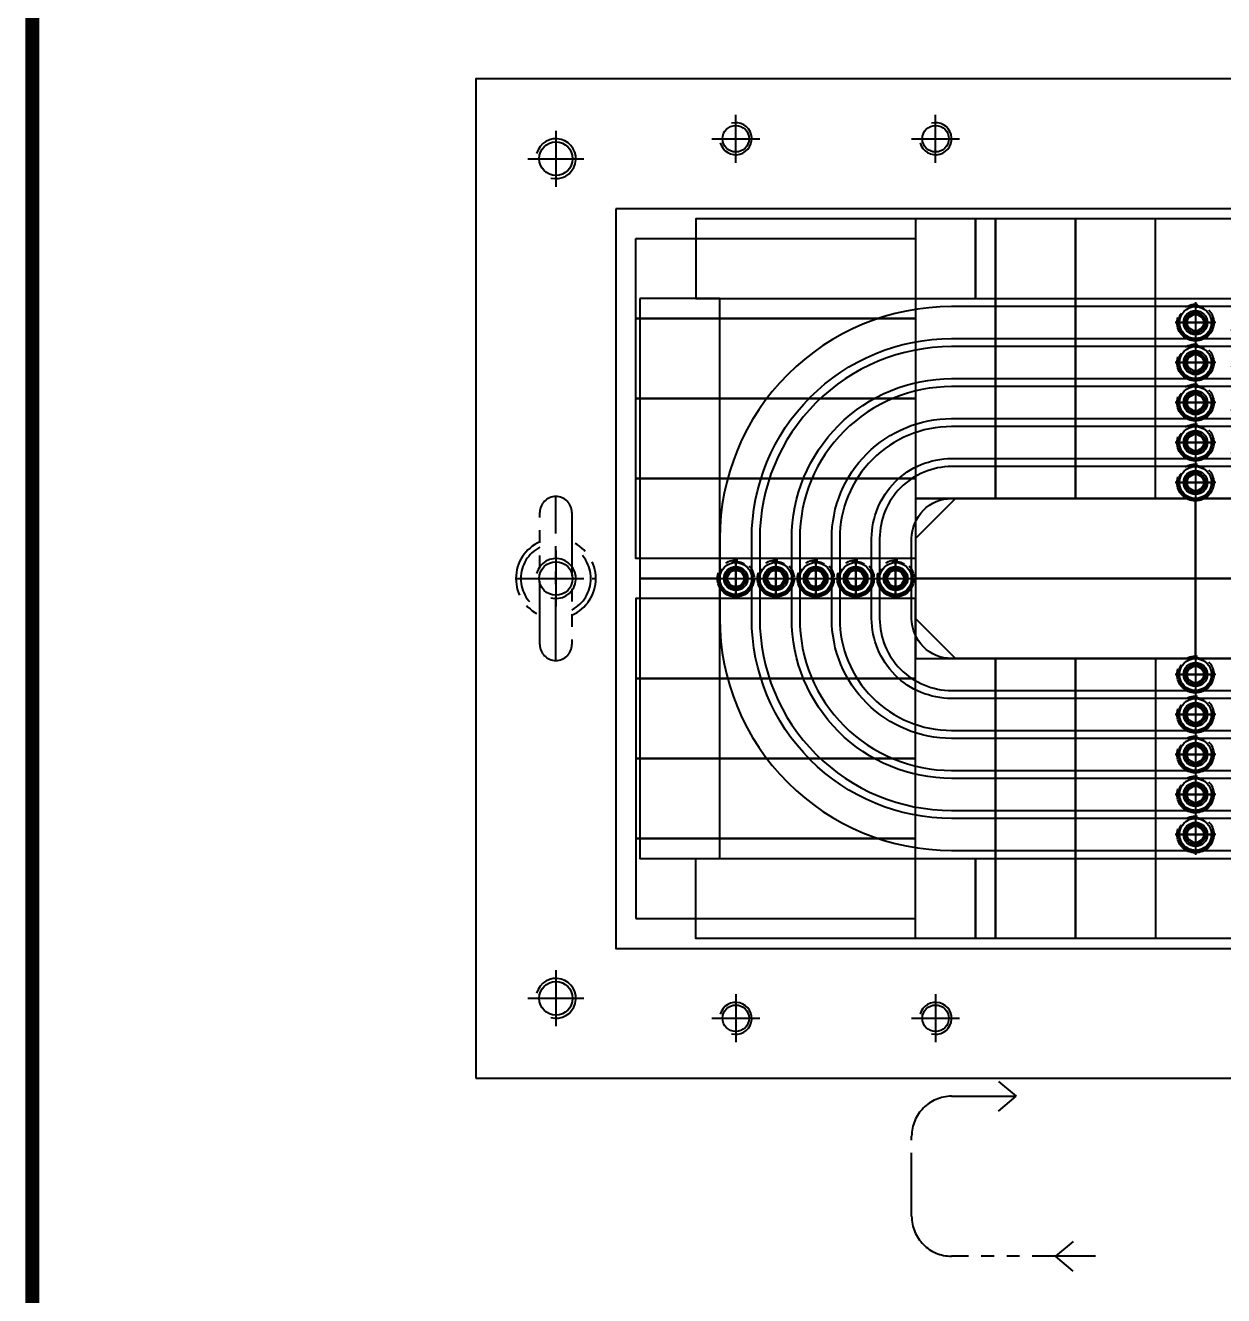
# Model space of a CAD drawing. Header units: millimetres. Extents: x 2584 to 14522, y 0 to 1456.
# Drawn here: x 4808.7 to 5108.4, y 640 to 957.7 of the extents above; entities that cross this region are included whole.
import ezdxf
from ezdxf.enums import TextEntityAlignment as Align

# ---------------------------------------------------------------- set-up
doc = ezdxf.new("R2010")
doc.units = ezdxf.units.MM
for name, pattern in [('CENTER', [50.8, 31.75, -6.35, 6.35, -6.35]), ('CENTER1', [10, 7, -1, 1, -1]), ('PHANTOM2', [31.75, 15.875, -3.175, 3.175, -3.175, 3.175, -3.175])]:
    doc.linetypes.add(name, pattern=pattern)
for name, color, linetype in [('CENTER', 1, 'CENTER'), ('FORMAT-1', 7, 'Continuous'), ('THIN', 3, 'Continuous')]:
    doc.layers.add(name, color=color, linetype=linetype)
doc.styles.add('HAN', font='')
doc.styles.add('ROMANS', font='romans.shx', dxfattribs={"width": 0.9, "bigfont": 'whgtxt.shx'})
doc.styles.get('HAN').set_extended_font_data('GulimChe')

# ---------------------------------------------------------------- blocks, each defined once
blk = doc.blocks.new('A$C5E7936DF')
at = {"color": 252}
for points in [[(-70, 0), (0, 0), (0, 20), (-60, 20), (-70, 10)], [(0, 0), (70, 0), (70, 10), (60, 20), (0, 20)], [(-60, -20), (0, -20), (0, 0), (-70, 0), (-70, -10)], [(0, -20), (60, -20), (70, -10), (70, 0), (0, 0)]]:
    blk.add_lwpolyline(points, close=True, dxfattribs=at)
blk = doc.blocks.new('A$C206D4F3C')
at = {"color": 252}
for points in [[(-455, 90), (-525, 90), (-525, 70), (-455, 70)], [(-470, 90), (-470, 20), (-450, 20), (-450, 90)], [(-385, 90), (-455, 90), (-455, 70), (-385, 70)], [(-450, 90), (-450, 20), (-430, 20), (-430, 90)], [(-430, 90), (-430, 20), (-410, 20), (-410, 90)], [(-540, 85), (-470, 85), (-470, 65), (-540, 65)], [(-539, 70), (-539, 0), (-519, 0), (-519, 70)], [(-540, 65), (-470, 65), (-470, 45), (-540, 45)], [(-540, 45), (-470, 45), (-470, 25), (-540, 25)], [(-540, 25), (-470, 25), (-470, 5), (-540, 5)], [(-470, 0), (-400, 0), (-400, 20), (-470, 20)], [(-400, 0), (-330, 0), (-330, 20), (-400, 20)], [(-539, 0), (-539, -70), (-519, -70), (-519, 0)], [(-470, -20), (-400, -20), (-400, 0), (-470, 0)], [(-400, -20), (-330, -20), (-330, 0), (-400, 0)], [(-540, -25), (-470, -25), (-470, -5), (-540, -5)], [(-470, -90), (-470, -20), (-450, -20), (-450, -90)], [(-450, -90), (-450, -20), (-430, -20), (-430, -90)], [(-430, -90), (-430, -20), (-410, -20), (-410, -90)], [(-540, -45), (-470, -45), (-470, -25), (-540, -25)], [(-540, -65), (-470, -65), (-470, -45), (-540, -45)], [(-540, -85), (-470, -85), (-470, -65), (-540, -65)], [(-455, -90), (-525, -90), (-525, -70), (-455, -70)], [(-385, -90), (-455, -90), (-455, -70), (-385, -70)]]:
    blk.add_lwpolyline(points, close=True, dxfattribs=at)
blk.add_blockref('A$C5E7936DF', (-400, 0))
blk = doc.blocks.new('A$C35D2285B')
at = {"color": 1, "linetype": 'CENTER1'}
for p, q in [((115, 68), (115, 60)), ((111, 64), (119, 64)), ((115, 58), (115, 50)), ((111, 54), (119, 54)), ((115, 48), (115, 40)), ((111, 44), (119, 44)), ((115, 38), (115, 30)), ((111, 34), (119, 34)), ((115, 28), (115, 20)), ((111, 24), (119, 24)), ((0, 4), (0, -4)), ((10, 4), (10, -4)), ((20, 4), (20, -4)), ((30, 4), (30, -4)), ((40, 4), (40, -4)), ((190, 4), (190, -4)), ((200, 4), (200, -4)), ((210, 4), (210, -4)), ((220, 4), (220, -4)), ((230, 4), (230, -4)), ((-4, 0), (4, 0)), ((6, 0), (14, 0)), ((16, 0), (24, 0)), ((26, 0), (34, 0)), ((36, 0), (44, 0)), ((186, 0), (194, 0)), ((196, 0), (204, 0)), ((206, 0), (214, 0)), ((216, 0), (224, 0)), ((226, 0), (234, 0)), ((115, -20), (115, -28)), ((111, -24), (119, -24)), ((115, -30), (115, -38)), ((111, -34), (119, -34)), ((115, -40), (115, -48)), ((111, -44), (119, -44)), ((115, -50), (115, -58)), ((111, -54), (119, -54)), ((115, -60), (115, -68)), ((111, -64), (119, -64))]:
    blk.add_line(p, q, dxfattribs=at)
at = {"color": 1}
blk.add_lwpolyline([(176, -48, 0.414214), (204, -20), (204, 10, 0.414214), (176, 38), (54, 38, 0.414214), (26, 10), (26, -10, 0.414214), (54, -38), (176, -38, 0.414214), (194, -20), (194, 10, 0.414214), (176, 28), (54, 28, 0.414214), (36, 10), (36, -10, 0.414214), (54, -28), (178, -28), (178, -20), (54, -20, -0.414214), (44, -10), (44, 10, -0.414214), (54, 20), (176, 20, -0.414214), (186, 10), (186, -20, -0.414214), (176, -30), (54, -30, -0.414214), (34, -10), (34, 10, -0.414214), (54, 30), (176, 30, -0.414214), (196, 10), (196, -20, -0.414214), (176, -40), (54, -40, -0.414214), (24, -10), (24, 10, -0.414214), (54, 40), (176, 40, -0.414214), (206, 10), (206, -20, -0.414214), (176, -50), (54, -50, -0.414214), (14, -10), (14, 10, -0.414214), (54, 50), (176, 50, -0.414214), (216, 10), (216, -20, -0.414214), (176, -60), (54, -60, -0.414214), (4, -10), (4, 10, -0.414214), (54, 60), (176, 60, -0.414214), (226, 10), (226, -20, -0.414214), (176, -70), (168, -70), (168, -78), (176, -78, 0.414214), (234, -20), (234, 10, 0.414214), (176, 68), (54, 68, 0.414214), (-4, 10), (-4, -10, 0.414214), (54, -68), (176, -68, 0.414214), (224, -20), (224, 10, 0.414214), (176, 58), (54, 58, 0.414214), (6, 10), (6, -10, 0.414214), (54, -58), (176, -58, 0.414214), (214, -20), (214, 10, 0.414214), (176, 48), (54, 48, 0.414214), (16, 10), (16, -10, 0.414214), (54, -48)], format="xyb", close=True, dxfattribs=at)
for centre, radius in [((115, 64), 4), ((115, 64), 3), ((115, 54), 4), ((115, 54), 3), ((115, 44), 4), ((115, 44), 3), ((115, 34), 4), ((115, 34), 3), ((115, 24), 4), ((115, 24), 3), ((0, 0), 4), ((10, 0), 4), ((20, 0), 4), ((30, 0), 4), ((40, 0), 4), ((190, 0), 4), ((200, 0), 4), ((210, 0), 4), ((220, 0), 4), ((230, 0), 4), ((0, 0), 3), ((10, 0), 3), ((20, 0), 3), ((30, 0), 3), ((40, 0), 3), ((190, 0), 3), ((200, 0), 3), ((210, 0), 3), ((220, 0), 3), ((230, 0), 3), ((115, -24), 4), ((115, -24), 3), ((173, -24), 2.75), ((115, -34), 4), ((115, -34), 3), ((115, -44), 4), ((115, -44), 3), ((115, -54), 4), ((115, -54), 3), ((115, -64), 4), ((115, -64), 3), ((173, -74), 2.75)]:
    blk.add_circle(centre, radius, dxfattribs=at)
for centre in [(115, 64), (115, 54), (115, 44), (115, 34), (115, 24), (0, 0), (10, 0), (20, 0), (30, 0), (40, 0), (190, 0), (200, 0), (210, 0), (220, 0), (230, 0), (115, -24), (115, -34), (115, -44), (115, -54), (115, -64)]:
    blk.add_circle(centre, 2.07)
at = {"layer": 'THIN'}
for centre in [(115, 64), (115, 54), (115, 44), (115, 34), (115, 24), (0, 0), (10, 0), (20, 0), (30, 0), (40, 0), (190, 0), (200, 0), (210, 0), (220, 0), (230, 0), (115, -24), (115, -34), (115, -44), (115, -54), (115, -64)]:
    blk.add_arc(centre, 2.5, 255, 165, dxfattribs=at)
at = {"color": 2, "char_height": 5, "attachment_point": 5, "style": 'ROMANS'}
for s, insert in [('\\A1;5', (125.39, 63.86)), ('\\A1;4', (125.39, 53.86)), ('\\A1;3', (125.39, 43.86)), ('\\A1;2', (125.39, 33.86)), ('\\A1;1', (125.47, 23.72))]:
    blk.add_mtext(s, dxfattribs=dict(at, insert=insert))
blk = doc.blocks.new('A$C5CD72B92')
at = {"color": 6, "linetype": 'PHANTOM2'}
for p, q in [((0, 5.1), (0, -5.1)), ((0, 4.25), (0, -4.25)), ((-5.1, 0), (5.1, 0)), ((-4.25, 0), (4.25, 0))]:
    blk.add_line(p, q, dxfattribs=at)
blk.add_lwpolyline([(1.15, -2), (-1.15, -2), (-2.31, 0), (-1.15, 2), (1.15, 2), (2.31, 0), (1.15, -2)], dxfattribs=at)
for radius in [4.6, 4.25, 4, 2.55]:
    blk.add_circle((0, 0), radius, dxfattribs=at)
blk = doc.blocks.new('A$C2BE67DD4')
at = {"color": 1, "linetype": 'CENTER1'}
for p, q in [((-420, 194), (-420, 184)), ((-425, 189), (-415, 189)), ((-420, 184), (-420, 174)), ((-425, 179), (-415, 179)), ((-420, 174), (-420, 164)), ((-425, 169), (-415, 169)), ((-420, 164), (-420, 154)), ((-425, 159), (-415, 159)), ((-420, 154), (-420, 144)), ((-425, 149), (-415, 149)), ((-535, 120), (-535, 130)), ((-525, 120), (-525, 130)), ((-515, 120), (-515, 130)), ((-505, 120), (-505, 130)), ((-495, 120), (-495, 130)), ((-540, 125), (-530, 125)), ((-530, 125), (-520, 125)), ((-520, 125), (-510, 125)), ((-510, 125), (-500, 125)), ((-500, 125), (-490, 125)), ((-420, 106), (-420, 96)), ((-425, 101), (-415, 101)), ((-420, 96), (-420, 86)), ((-425, 91), (-415, 91)), ((-420, 86), (-420, 76)), ((-425, 81), (-415, 81)), ((-420, 76), (-420, 66)), ((-425, 71), (-415, 71)), ((-420, 66), (-420, 56)), ((-425, 61), (-415, 61))]:
    blk.add_line(p, q, dxfattribs=at)
at = {"color": 2}
blk.add_lwpolyline([(-600, 0), (0, 0), (0, 250), (-600, 250)], close=True, dxfattribs=at)
for centre, radius in [((-535, 235), 3.32), ((-485, 235), 3.32), ((-580, 230), 4.19), ((-580, 125), 4.19), ((-580, 20), 4.19), ((-535, 15), 3.32), ((-485, 15), 3.32)]:
    blk.add_circle(centre, radius)
for centre in [(-420, 189), (-420, 179), (-420, 169), (-420, 159), (-420, 149), (-535, 125), (-525, 125), (-515, 125), (-505, 125), (-495, 125), (-420, 101), (-420, 91), (-420, 81), (-420, 71), (-420, 61)]:
    blk.add_circle(centre, 3, dxfattribs=at)
at = {"layer": 'CENTER'}
for p, q in [((-535, 229), (-535, 241)), ((-485, 229), (-485, 241)), ((-580, 237), (-580, 223)), ((-541, 235), (-529, 235)), ((-491, 235), (-479, 235)), ((-587, 230), (-573, 230)), ((-580, 132), (-580, 118)), ((-587, 125), (-573, 125)), ((-580, 27), (-580, 13)), ((-587, 20), (-573, 20)), ((-535, 21), (-535, 9)), ((-485, 21), (-485, 9)), ((-541, 15), (-529, 15)), ((-491, 15), (-479, 15))]:
    blk.add_line(p, q, dxfattribs=at)
at = {"layer": 'THIN'}
for centre, radius, start, end in [((-535, 235), 4, 195, 105), ((-485, 235), 4, 195, 105), ((-580, 230), 5, 255, 165), ((-580, 125), 5, 255, 165), ((-580, 20), 5, 255, 165), ((-535, 15), 4, 255, 165), ((-485, 15), 4, 255, 165)]:
    blk.add_arc(centre, radius, start, end, dxfattribs=at)
blk = doc.blocks.new('format-3')
at = {"layer": 'FORMAT-1', "const_width": 0.7}
blk.add_lwpolyline([(13, 5), (13, 286.3), (414.5, 286.3), (414.5, 5)], close=True, dxfattribs=at)
at = {"style": 'HAN'}
for tag, height, p in [('MODEL-NAME', 3, (386.095, 31.525)), ('SCALE', 2.7, (320.808, 26.294)), ('PART-NAME', 3, (386.095, 26.294)), ('PART-NO', 3, (386.095, 21.014)), ('CH-BY', 3, (277.209, 19.442)), ('DRA-BY', 3, (260.72, 19.442)), ('APP-BY', 3, (293.697, 19.442)), ('관련업체', 3, (333.523, 9.263)), ('DRA-DATE', 2.5, (260.72, 7.475)), ('CH-DATE', 2.5, (277.209, 7.475)), ('APP-DATE', 2.5, (293.697, 7.475))]:
    blk.add_attdef(tag, text='', height=height, dxfattribs=at).set_placement(p, align=Align.MIDDLE_CENTER)
blk = doc.blocks.new('A$C70F53795')
at = {"color": 6, "linetype": 'PHANTOM2'}
for p, q in [((-169.25, 26.61, 0), (-164.85, 22.9)), ((-181, 22.9), (-164.85, 22.9)), ((-169.25, 19.19, 0), (-164.85, 22.9)), ((-191, -7.1), (-191, 12.9)), ((-150.59, -13.39, 0), (-154.99, -17.1)), ((-144.99, -17.1), (-181, -17.1)), ((-150.59, -20.81, 0), (-154.99, -17.1))]:
    blk.add_line(p, q, dxfattribs=at)
for centre, start, end in [((-181, 12.9), 90, 180), ((-181, -7.1), 180, 270)]:
    blk.add_arc(centre, 10, start, end, dxfattribs=at)

msp = doc.modelspace()

# ---------------------------------------------------------------- linework, layer by layer
at = {"color": 6, "linetype": 'PHANTOM2'}
for p, q in [((4941.38, 798.822, 0), (4941.38, 839.822, 0)), ((4931.38, 819.322, 0), (4951.38, 819.322, 0))]:
    msp.add_line(p, q, dxfattribs=at)
at = {"color": 2, "elevation": 0}
msp.add_lwpolyline([(4956.38, 911.822), (4956.38, 726.822), (5486.38, 726.822), (5486.38, 911.822)], close=True, dxfattribs=at)
at = {"color": 6, "linetype": 'PHANTOM2', "elevation": 0}
msp.add_lwpolyline([(4937.38, 802.822), (4937.38, 835.822, -1), (4945.38, 835.822), (4945.38, 802.822, -1)], format="xyb", close=True, dxfattribs=at)
at = {"color": 6, "linetype": 'PHANTOM2'}
for radius, start, end in [(10, 113.57818, 246.42182), (8.77, 117.13575, 242.86425), (10, 293.57818, 66.42182), (8.77, 297.13575, 62.86425)]:
    msp.add_arc((4941.38, 819.322, 0), radius, start, end, dxfattribs=at)

# ---------------------------------------------------------------- block references
at = {"xscale": 5, "yscale": 5, "zscale": 5}
msp.add_blockref('format-3', (4745.411, 0, 0), dxfattribs=at)
for name, p in [('A$C2BE67DD4', (5521.38, 694.322, 0)), ('A$C206D4F3C', (5501.38, 819.322, 0)), ('A$C35D2285B', (4986.38, 819.322, 0)), ('A$C5CD72B92', (4986.38, 819.322, 0)), ('A$C5CD72B92', (4996.38, 819.322, 0)), ('A$C5CD72B92', (5006.38, 819.322, 0)), ('A$C5CD72B92', (5016.38, 819.322, 0)), ('A$C5CD72B92', (5026.38, 819.322, 0)), ('A$C70F53795', (5221.38, 666.927, 0))]:
    msp.add_blockref(name, p)
at = {"rotation": 270}
for p in [(5101.38, 883.322, 0), (5101.38, 873.322, 0), (5101.38, 863.322, 0), (5101.38, 853.322, 0), (5101.38, 843.322, 0), (5101.38, 795.322, 0), (5101.38, 785.322, 0), (5101.38, 775.322, 0), (5101.38, 765.322, 0), (5101.38, 755.322, 0)]:
    msp.add_blockref('A$C5CD72B92', p, dxfattribs=at)

doc.saveas('drawing.dxf')
